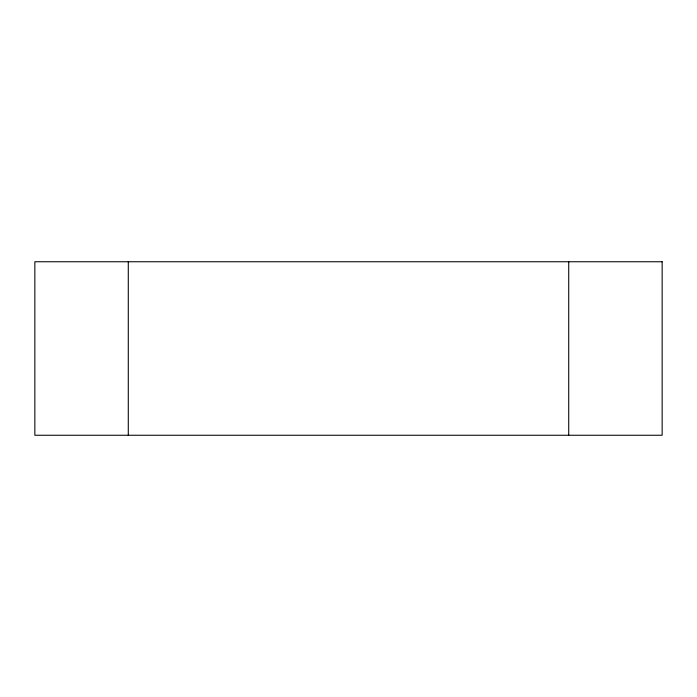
<?xml version="1.0" encoding="UTF-8"?>
<svg xmlns="http://www.w3.org/2000/svg" width="697" height="697" viewBox="0 0 697 697"><rect width="100%" height="100%" fill="white"/><g stroke="black" fill="none" stroke-linecap="round" stroke-linejoin="round"><path stroke-width="1.05" d="M568.717 261.75L568.717 435.25M128.283 261.75L128.283 435.25M662.15 261.75L34.85 261.75L34.85 435.25L662.15 435.25L662.15 261.75"/></g></svg>
